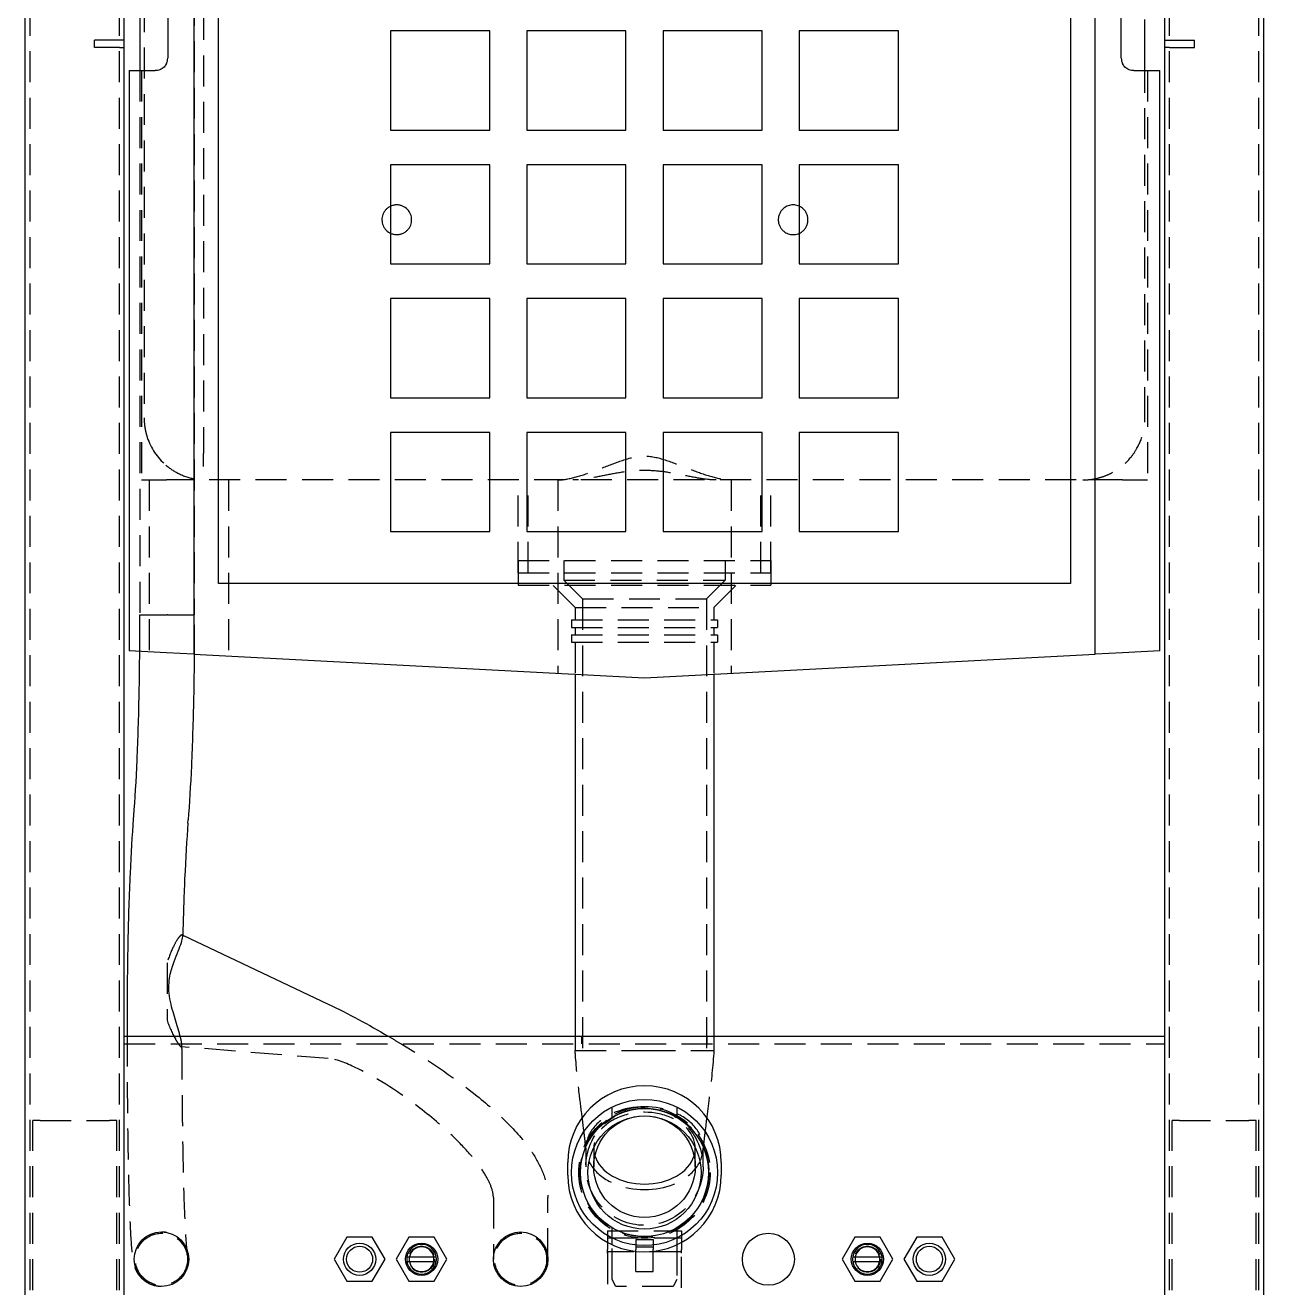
# Model space of a CAD drawing. Header units: millimetres. Extents: x -250 to 250, y -97 to 1135.
# Drawn here: x -250 to 250, y 319 to 828 of the extents above; entities that cross this region are included whole.
import ezdxf

# ---------------------------------------------------------------- set-up
doc = ezdxf.new("R2010")
doc.units = ezdxf.units.MM
doc.linetypes.add('DASHED', pattern=[0.75, 0.5, -0.25])
doc.layers.add('GEB-KONTUR-A', color=5, linetype='CONTINUOUS')
doc.layers.add('GEB-VERDECKT', color=2, linetype='DASHED')

msp = doc.modelspace()

# ---------------------------------------------------------------- linework, layer by layer
at = {"layer": 'GEB-KONTUR-A', "ltscale": 25}
for p, q in [((-250, 55), (-250, 1133)), ((250, 55), (250, 1133)), ((-210, 419.24), (-210, 1105)), ((210, 419.24), (210, 1105)), ((-203.74, 938), (-203.74, 809.68)), ((-182, 896.4), (-182, 574.22)), ((-172, 602.68), (-172, 892.68)), ((172, 892.68), (172, 602.68)), ((182, 574.22), (182, 896.4)), ((-192.5, 890.34), (-192.5, 814.68)), ((192.5, 814.68), (192.5, 890.34)), ((-102.5, 825.68), (-102.5, 785.68)), ((-62.5, 825.68), (-102.5, 825.68)), ((-62.5, 785.68), (-62.5, 825.68)), ((-47.5, 825.68), (-47.5, 785.68)), ((-7.5, 825.68), (-47.5, 825.68)), ((-7.5, 785.68), (-7.5, 825.68)), ((7.5, 825.68), (7.5, 785.68)), ((47.5, 825.68), (7.5, 825.68)), ((47.5, 785.68), (47.5, 825.68)), ((62.5, 825.68), (62.5, 785.68)), ((102.5, 825.68), (62.5, 825.68)), ((102.5, 785.68), (102.5, 825.68)), ((-208, 809.68), (-197.5, 809.68)), ((-208, 809.68), (-208, 575.58)), ((197.5, 809.68), (208, 809.68)), ((208, 575.58), (208, 809.68)), ((-102.5, 785.68), (-62.5, 785.68)), ((-47.5, 785.68), (-7.5, 785.68)), ((7.5, 785.68), (47.5, 785.68)), ((62.5, 785.68), (102.5, 785.68)), ((-102.5, 771.68), (-102.5, 731.68)), ((-62.5, 771.68), (-102.5, 771.68)), ((-62.5, 731.68), (-62.5, 771.68)), ((-47.5, 771.68), (-47.5, 731.68)), ((-7.5, 771.68), (-47.5, 771.68)), ((-7.5, 731.68), (-7.5, 771.68)), ((7.5, 771.68), (7.5, 731.68)), ((47.5, 771.68), (7.5, 771.68)), ((47.5, 731.68), (47.5, 771.68)), ((62.5, 771.68), (62.5, 731.68)), ((102.5, 771.68), (62.5, 771.68)), ((102.5, 731.68), (102.5, 771.68)), ((-102.5, 731.68), (-62.5, 731.68)), ((-47.5, 731.68), (-7.5, 731.68)), ((7.5, 731.68), (47.5, 731.68)), ((62.5, 731.68), (102.5, 731.68)), ((-102.5, 717.68), (-102.5, 677.68)), ((-62.5, 717.68), (-102.5, 717.68)), ((-62.5, 677.68), (-62.5, 717.68)), ((-47.5, 717.68), (-47.5, 677.68)), ((-7.5, 717.68), (-47.5, 717.68)), ((-7.5, 677.68), (-7.5, 717.68)), ((7.5, 717.68), (7.5, 677.68)), ((47.5, 717.68), (7.5, 717.68)), ((47.5, 677.68), (47.5, 717.68)), ((62.5, 717.68), (62.5, 677.68)), ((102.5, 717.68), (62.5, 717.68)), ((102.5, 677.68), (102.5, 717.68)), ((-102.5, 677.68), (-62.5, 677.68)), ((-47.5, 677.68), (-7.5, 677.68)), ((7.5, 677.68), (47.5, 677.68)), ((62.5, 677.68), (102.5, 677.68)), ((-102.5, 663.68), (-102.5, 623.68)), ((-62.5, 663.68), (-102.5, 663.68)), ((-62.5, 623.68), (-62.5, 663.68)), ((-47.5, 663.68), (-47.5, 623.68)), ((-7.5, 663.68), (-47.5, 663.68)), ((-7.5, 623.68), (-7.5, 663.68)), ((7.5, 663.68), (7.5, 623.68)), ((47.5, 663.68), (7.5, 663.68)), ((47.5, 623.68), (47.5, 663.68)), ((62.5, 663.68), (62.5, 623.68)), ((102.5, 663.68), (62.5, 663.68)), ((102.5, 623.68), (102.5, 663.68)), ((-102.5, 623.68), (-62.5, 623.68)), ((-47.5, 623.68), (-7.5, 623.68)), ((7.5, 623.68), (47.5, 623.68)), ((62.5, 623.68), (102.5, 623.68)), ((172, 602.68), (-172, 602.68)), ((-193, 574.79), (-208, 575.58)), ((-182, 574.22), (-193, 574.79)), ((-182, 574.22), (0, 564.68)), ((0, 564.68), (182, 574.22)), ((193, 574.79), (182, 574.22)), ((208, 575.58), (193, 574.79)), ((-28, 566.15), (-28, 420)), ((28, 566.15), (28, 420)), ((-206.25, 507.73), (-206.15, 508.96)), ((-184.33, 506.04), (-184.23, 507.27)), ((-186.39, 460.8), (-127.74, 433)), ((-208.73, 420), (-208.73, 428.93)), ((-210, 420), (210, 420)), ((-210, 415.5), (-210, 419.24)), ((210, 415.5), (210, 419.24)), ((-210, 314.5), (-210, 415.5)), ((210, 314.5), (210, 415.5)), ((-31, 364), (-31, 369)), ((31, 369), (31, 364)), ((-195, 341), (-195.05, 341)), ((-15, 339.6), (-15, 336.87)), ((-13.12, 335.92), (-13.12, 338.58)), ((13.12, 338.58), (13.12, 335.92)), ((15, 339.6), (15, 336.87)), ((-94.9, 331), (-85.1, 331)), ((-85.1, 329), (-94.9, 329)), ((-61, 330), (-61, 330)), ((-39, 330), (-39, 330)), ((85.1, 331), (94.9, 331)), ((94.9, 329), (85.1, 329)), ((-195, 319), (-195.05, 319))]:
    msp.add_line(p, q, dxfattribs=at)
for centre, radius in [((0, 365), 29.5), ((0, 365), 25.85), ((0, 365), 22.85), ((0, 367.35), 20.5), ((-195, 330), 11), ((-115, 330), 6.5), ((-90, 330), 6.5), ((-50, 330), 11), ((50, 330), 10.5), ((90, 330), 6.5), ((115, 330), 6.5), ((-115, 330), 5.25), ((115, 330), 5.25)]:
    msp.add_circle(centre, radius, dxfattribs=at)
for centre, radius, start, end in [((-197.5, 814.68), 5, 334.1581, 0), ((197.5, 814.68), 5, 180, 205.8419), ((0, 369), 31, 0, 180), ((0, 364), 31, 180, 0), ((-90, 330), 6, 9.5941, 170.4059), ((-90, 330), 5, 11.537, 168.463), ((90, 330), 6, 9.5941, 170.4059), ((90, 330), 5, 11.537, 168.463), ((-90, 330), 6, 170.4059, 189.5941), ((-90, 330), 6, 189.5941, 350.4059), ((-90, 330), 5, 191.537, 348.463), ((-90, 330), 6, 350.4059, 9.5941), ((90, 330), 6, 170.4059, 189.5941), ((90, 330), 6, 189.5941, 350.4059), ((90, 330), 5, 191.537, 348.463), ((90, 330), 6, 350.4059, 9.5941)]:
    msp.add_arc(centre, radius, start, end, dxfattribs=at)
msp.add_ellipse((0, 374.82), major_axis=(-20.5, 0), ratio=0.707107, start_param=0.215074, end_param=2.926518, dxfattribs=at)
for points in [[(202, 809.68), (202, 816.56), (202, 823.44), (202, 830.32)], [(-127.74, 433), (-119.44, 429.07), (-111.37, 424.64), (-103.44, 420)], [(-195.05, 319), (-195.54, 319), (-196.03, 319.03), (-196.51, 319.1)]]:
    msp.add_open_spline(points, degree=3, dxfattribs=at)
for points, knots in [([(-193, 812.5), (-193.25, 811.99), (-193.59, 811.52), (-194.42, 810.69), (-194.99, 810.3), (-196.23, 809.8), (-196.89, 809.68), (-197.5, 809.68)], [1.7798991, 1.7798991, 1.7798991, 1.7798991, 1.9413669, 1.9413669, 2.1329708, 2.1329708, 2.3245748, 2.3245748, 2.3245748, 2.3245748]), ([(197.5, 809.68), (196.89, 809.68), (196.23, 809.8), (194.99, 810.3), (194.42, 810.69), (193.59, 811.52), (193.25, 811.99), (193, 812.5)], [0.8034662, 0.8034662, 0.8034662, 0.8034662, 0.9950702, 0.9950702, 1.1866741, 1.1866741, 1.3481419, 1.3481419, 1.3481419, 1.3481419]), ([(-206.15, 508.96), (-205.65, 515.56), (-205.2, 523.23), (-204.47, 539.78), (-204.19, 548.83), (-203.9, 563.76), (-203.82, 569.54), (-203.77, 575.36)], [0, 0, 0, 0, 2.896035, 2.896035, 5.790474, 5.790474, 7.538297, 7.538297, 7.538297, 7.538297]), ([(-181.79, 574.21), (-181.84, 568.23), (-181.93, 562.29), (-182.24, 547.01), (-182.54, 537.77), (-183.28, 521.29), (-183.73, 513.83), (-184.23, 507.27)], [1.185162, 1.185162, 1.185162, 1.185162, 2.982358, 2.982358, 5.946493, 5.946493, 8.756969, 8.756969, 8.756969, 8.756969]), ([(-208.73, 428.93), (-208.73, 438.87), (-208.63, 448.91), (-208.24, 467.99), (-207.94, 477.23), (-207.2, 493.71), (-206.75, 501.17), (-206.25, 507.73)], [0, 0, 0, 0, 2.982358, 2.982358, 5.946493, 5.946493, 8.756969, 8.756969, 8.756969, 8.756969]), ([(-184.33, 506.04), (-184.83, 499.44), (-185.28, 491.77), (-185.96, 476.22), (-186.22, 468.37), (-186.4, 460.27)], [0, 0, 0, 0, 2.896035, 2.896035, 5.438361, 5.438361, 5.438361, 5.438361]), ([(-190.06, 428.93), (-190.81, 431.45), (-191.6, 434.34), (-192.04, 438.71), (-192.07, 440.11), (-191.76, 444.1), (-191.17, 446.26), (-189.72, 450.89), (-188.45, 453.81), (-187.1, 457.38), (-186.79, 458.33), (-186.48, 459.54), (-186.41, 459.95), (-186.4, 460.27)], [0, 0, 0, 0, 0.81961, 0.81961, 1.210801, 1.210801, 1.912013, 1.912013, 3.202225, 3.202225, 3.831431, 3.831431, 4.240809, 4.240809, 4.240809, 4.240809]), ([(-187.45, 420), (-187.58, 420.52), (-187.73, 421.05), (-188.51, 423.85), (-189.31, 426.44), (-190.06, 428.93)], [2.4092, 2.4092, 2.4092, 2.4092, 2.611005, 2.611005, 3.471102, 3.471102, 3.471102, 3.471102]), ([(-24.42, 381.54), (-24.62, 383.2), (-24.84, 384.94), (-25.08, 386.86), (-25.1, 387.01), (-25.12, 387.16)], [0.9913559, 0.9913559, 0.9913559, 0.9913559, 1.5566755, 1.5566755, 1.6054309, 1.6054309, 1.6054309, 1.6054309]), ([(25.12, 387.16), (25.01, 386.3), (24.9, 385.44), (24.67, 383.56), (24.54, 382.54), (24.42, 381.54)], [2.7403867, 2.7403867, 2.7403867, 2.7403867, 3.0156802, 3.0156802, 3.3551712, 3.3551712, 3.3551712, 3.3551712])]:
    msp.add_open_spline(points, degree=3, knots=knots, dxfattribs=at)
for points, weights in [([(-95.92, 331), (-95.36, 331), (-94.9, 331)], [1, 1.0043023717, 1]), ([(-94.9, 329), (-95.36, 329), (-95.92, 329)], [1, 1.00430237171, 1]), ([(-85.1, 331), (-84.64, 331), (-84.08, 331)], [1, 1.00430237171, 1]), ([(-84.08, 329), (-84.64, 329), (-85.1, 329)], [1, 1.00430237171, 1]), ([(84.08, 331), (84.64, 331), (85.1, 331)], [1, 1.0043023717, 1]), ([(85.1, 329), (84.64, 329), (84.08, 329)], [1, 1.00430237171, 1]), ([(94.9, 331), (95.36, 331), (95.92, 331)], [1, 1.00430237171, 1]), ([(95.92, 329), (95.36, 329), (94.9, 329)], [1, 1.00430237171, 1])]:
    msp.add_rational_spline(points, weights, degree=2, dxfattribs=at)
at = {"layer": 'GEB-VERDECKT', "ltscale": 25}
for p, q in [((-248, 55), (-248, 1133)), ((-212, 55), (-212, 1133)), ((212, 55), (212, 1133)), ((248, 55), (248, 1133)), ((-181.74, 896.55), (-181.74, 590)), ((-202, 837.75), (-202, 669.5)), ((-178, 834.59), (-178, 655.14)), ((-222, 819), (-222, 822)), ((-212, 822), (-222, 822)), ((-210, 822), (-212, 822)), ((210, 822), (212, 822)), ((212, 822), (222, 822)), ((222, 819), (222, 822)), ((-212, 819), (-222, 819)), ((-212, 819), (-210, 819)), ((212, 819), (210, 819)), ((212, 819), (222, 819)), ((-203.74, 809.68), (-203.74, 590)), ((-203, 809.68), (-203, 644.5)), ((203, 809.68), (203, 644.5)), ((-178, 649.96), (-178, 655.14)), ((-203, 644.5), (-193, 644.5)), ((-200, 644.5), (-200, 575.16)), ((193, 644.5), (-193, 644.5)), ((-168, 644.5), (-168, 573.48)), ((-51, 607), (-51, 644.5)), ((-47, 607), (-47, 644.5)), ((-35, 644.5), (-35, 566.51)), ((35, 644.5), (35, 566.51)), ((47, 607), (47, 644.5)), ((51, 607), (51, 644.5)), ((193, 644.5), (203, 644.5)), ((-51, 612), (-51, 602)), ((-51, 612), (51, 612)), ((-32.5, 612), (-32.5, 604)), ((32.5, 612), (32.5, 604)), ((51, 612), (51, 602)), ((-51, 607), (51, 607)), ((-51, 602), (51, 602)), ((-28, 593), (-37, 602)), ((-25, 596.5), (-32.5, 604)), ((-32.5, 604), (32.5, 604)), ((25, 596.5), (32.5, 604)), ((28, 593), (37, 602)), ((-25, 596.5), (-25, 414.22)), ((-25, 596.5), (25, 596.5)), ((25, 596.5), (25, 414.22)), ((-28, 593), (-28, 588)), ((-28, 593), (28, 593)), ((28, 593), (28, 588)), ((-203.74, 590), (-192.74, 590)), ((-203.73, 586.07), (-203.73, 590)), ((-192.39, 590), (-181.74, 590)), ((-181.75, 586.07), (-181.75, 590)), ((-29.5, 588), (-29.5, 585)), ((-29.5, 588), (29.5, 588)), ((29.5, 588), (29.5, 585)), ((-29.5, 585), (29.5, 585)), ((-29.5, 582), (-29.5, 579)), ((-29.5, 582), (29.5, 582)), ((-28, 585), (-28, 582)), ((28, 585), (28, 582)), ((29.5, 582), (29.5, 579)), ((-29.5, 579), (29.5, 579)), ((-28, 579), (-28, 566.15)), ((28, 579), (28, 566.15)), ((-186.61, 460.9), (-186.39, 460.8)), ((-208.73, 415), (-208.73, 420)), ((-28, 420), (-28, 414.22)), ((-25.24, 417), (-25.24, 420)), ((25.24, 417), (25.24, 420)), ((28, 420), (28, 414.22)), ((-210, 417), (210, 417)), ((-127.74, 411), (-187.02, 415.74)), ((-186.75, 415), (-186.75, 416.34)), ((-28, 414.22), (0, 414.22)), ((0, 414.22), (28, 414.22)), ((-13.12, 387.44), (-13.12, 391.42)), ((13.12, 391.42), (13.12, 387.44)), ((-247, 55), (-247, 386)), ((-244, 386), (-247, 386)), ((-244, 386), (-216, 386)), ((-213, 386), (-216, 386)), ((-213, 55), (-213, 386)), ((213, 55), (213, 386)), ((216, 386), (213, 386)), ((216, 386), (244, 386)), ((247, 386), (244, 386)), ((247, 55), (247, 386)), ((-23.65, 374.82), (-23.65, 367.35)), ((-20.5, 374.82), (-20.5, 367.35)), ((20.5, 367.35), (20.5, 374.82)), ((23.65, 367.35), (23.65, 374.82)), ((-61, 354.9), (-61, 330)), ((-39, 330), (-39, 354.9)), ((-15, 341.45), (15, 341.45)), ((-15, 341.45), (-15, 339.6)), ((-13.12, 338.58), (-13.12, 342.56)), ((13.12, 342.56), (13.12, 338.58)), ((15, 341.45), (15, 339.6)), ((-120.12, 338.87), (-125.24, 330)), ((-109.88, 338.87), (-120.12, 338.87)), ((-104.76, 330), (-109.88, 338.87)), ((-95.12, 338.87), (-100.24, 330)), ((-84.88, 338.87), (-95.12, 338.87)), ((-79.76, 330), (-84.88, 338.87)), ((-15, 338.58), (15, 338.58)), ((-15, 336.87), (-15, 333.97)), ((-3.5, 337.94), (-3.5, 333.97)), ((-3.5, 337.94), (3.5, 337.94)), ((3.5, 337.94), (3.5, 333.97)), ((15, 336.87), (15, 333.97)), ((84.88, 338.87), (79.76, 330)), ((95.12, 338.87), (84.88, 338.87)), ((100.24, 330), (95.12, 338.87)), ((109.88, 338.87), (104.76, 330)), ((120.12, 338.87), (109.88, 338.87)), ((125.24, 330), (120.12, 338.87)), ((-15, 332.5), (-15, 333.97)), ((-15, 332.5), (-15, 318.5)), ((14.5, 333), (-14.5, 333)), ((-13.12, 321.8), (-13.12, 335.92)), ((-3.5, 335.07), (3.5, 335.07)), ((-3.5, 329.67), (-3.5, 333.97)), ((3.5, 329.67), (3.5, 333.97)), ((13.12, 335.92), (13.12, 321.8)), ((15, 332.5), (15, 333.97)), ((15, 318.5), (15, 332.5)), ((-125.24, 330), (-120.12, 321.13)), ((-109.88, 321.13), (-104.76, 330)), ((-100.24, 330), (-95.12, 321.13)), ((-84.88, 321.13), (-79.76, 330)), ((-3.5, 325), (-3.5, 329.67)), ((3.5, 325), (3.5, 329.67)), ((79.76, 330), (84.88, 321.13)), ((95.12, 321.13), (100.24, 330)), ((104.76, 330), (109.88, 321.13)), ((120.12, 321.13), (125.24, 330)), ((-120.12, 321.13), (-109.88, 321.13)), ((-95.12, 321.13), (-84.88, 321.13)), ((-11.51, 319), (-13.12, 321.8)), ((-3.5, 325), (3.5, 325)), ((13.12, 321.8), (11.51, 319)), ((84.88, 321.13), (95.12, 321.13)), ((109.88, 321.13), (120.12, 321.13)), ((11.51, 319), (-11.51, 319))]:
    msp.add_line(p, q, dxfattribs=at)
for centre, radius in [((0, 365), 26.5), ((0, 365), 26), ((0, 367.35), 23.65), ((-195, 330), 10.5), ((-50, 330), 10.5), ((-90, 330), 5.25), ((90, 330), 5.25)]:
    msp.add_circle(centre, radius, dxfattribs=at)
for centre, radius, start, end in [((-100, 749.5), 6, 55.4621, 147.6), ((-100, 749.5), 6, 327.6, 55.4621), ((60, 749.5), 6, 129.4755, 230.5245), ((60, 749.5), 6, 50.5245, 129.4755), ((60, 749.5), 6, 309.4755, 50.5245), ((-100, 749.5), 6, 147.6, 235.4621), ((-100, 749.5), 6, 235.4621, 327.6), ((60, 749.5), 6, 230.5245, 309.4755), ((-177, 669.5), 25, 198.1949, 229.4584), ((177, 669.5), 25, 270, 270.2199), ((-14.5, 332.5), 0.5, 90, 180), ((14.5, 332.5), 0.5, 0, 90), ((-90, 330), 5, 168.463, 191.537), ((-90, 330), 5, 348.463, 11.537), ((90, 330), 5, 168.463, 191.537), ((90, 330), 5, 348.463, 11.537)]:
    msp.add_arc(centre, radius, start, end, dxfattribs=at)
for major_axis, start_param, end_param in [((-23.65, 0), 4.712389, 7.853982), ((20.5, 0), 6.068111, 9.639852), ((23.65, 0), 4.712389, 7.853982)]:
    msp.add_ellipse((0, 374.82), major_axis=major_axis, ratio=0.707107, start_param=start_param, end_param=end_param, dxfattribs=at)
for points, knots in [([(202, 669.5), (202, 696.67), (202, 723.83), (202, 770.56), (202, 790.12), (202, 809.68)], [2.5, 2.5, 2.5, 2.5, 10.65, 10.65, 16.518, 16.518, 16.518, 16.518]), ([(-202, 669.5), (-202, 668.52), (-201.94, 667.54), (-201.76, 666.01), (-201.68, 665.46), (-201.45, 664.26), (-201.3, 663.6), (-201.01, 662.53), (-200.89, 662.11), (-200.75, 661.69)], [-0.6416611, -0.6416611, -0.6416611, -0.6416611, -0.4002069, -0.4002069, -0.2673072, -0.2673072, -0.1046494, -0.1046494, 0, 0, 0, 0]), ([(177.1, 644.5), (178.6, 644.51), (180.11, 644.65), (182.87, 645.16), (184.15, 645.51), (186.6, 646.38), (187.76, 646.9), (191.83, 649.09), (194.31, 651.22), (196.22, 653.51), (197.22, 654.72), (198.08, 655.98), (199.99, 659.38), (200.81, 661.55), (201.78, 665.66), (202, 667.58), (202, 669.5)], [0, 0, 0, 0, 0.180073, 0.180073, 0.342686, 0.342686, 0.5053, 0.5053, 0.956325, 0.956325, 0.956325, 1.193714, 1.193714, 1.573536, 1.573536, 1.898596, 1.898596, 1.898596, 1.898596]), ([(-35.1, 644.5), (-34.44, 644.5), (-33.78, 644.54), (-30.78, 644.84), (-28.28, 645.46), (-23.03, 647.09), (-20.28, 648.12), (-14.68, 650.29), (-11.83, 651.44), (-6.04, 653.36), (-3.09, 654.11), (3.09, 654.11), (6.04, 653.36), (11.83, 651.44), (14.68, 650.29), (20.28, 648.12), (23.03, 647.09), (28.28, 645.46), (30.78, 644.84), (33.78, 644.54), (34.44, 644.5), (35.1, 644.5)], [3.620906, 3.620906, 3.620906, 3.620906, 3.877114, 3.877114, 4.805013, 4.805013, 5.732911, 5.732911, 6.66081, 6.66081, 7.588709, 7.588709, 8.516608, 8.516608, 9.444506, 9.444506, 10.372405, 10.372405, 11.300304, 11.300304, 11.556512, 11.556512, 11.556512, 11.556512]), ([(-193.25, 650.5), (-191.68, 649.16), (-189.93, 648.01), (-185.94, 646.03), (-183.68, 645.32), (-179.9, 644.61), (-178.33, 644.5), (-177, 644.5)], [-3.291576, -3.291576, -3.291576, -3.291576, -2.795284, -2.795284, -2.195804, -2.195804, -1.699431, -1.699431, -1.699431, -1.699431]), ([(28.98, 644.5), (28.95, 644.5), (28.91, 644.5), (26.89, 644.51), (24.73, 644.76), (20.17, 645.5), (17.76, 645.99), (12.8, 646.97), (10.24, 647.45), (5.1, 648.13), (2.52, 648.32), (-2.52, 648.32), (-5.1, 648.13), (-10.24, 647.45), (-12.8, 646.97), (-17.76, 645.99), (-20.17, 645.5), (-24.73, 644.76), (-26.89, 644.51), (-28.91, 644.5), (-28.95, 644.5), (-28.98, 644.5)], [3.718172, 3.718172, 3.718172, 3.718172, 3.731375, 3.731375, 4.486883, 4.486883, 5.24239, 5.24239, 5.997898, 5.997898, 6.753405, 6.753405, 7.508913, 7.508913, 8.26442, 8.26442, 9.019928, 9.019928, 9.775435, 9.775435, 9.788639, 9.788639, 9.788639, 9.788639]), ([(-186.4, 460.44), (-186.42, 460.7), (-186.5, 460.86), (-186.78, 460.96), (-186.97, 460.88), (-187.51, 460.47), (-187.86, 460.06), (-188.75, 458.84), (-189.36, 457.82), (-190.97, 454.58), (-191.93, 452.19), (-192.74, 449.61)], [4.317151, 4.317151, 4.317151, 4.317151, 4.705932, 4.705932, 5.114306, 5.114306, 5.656148, 5.656148, 6.448334, 6.448334, 7.61154, 7.61154, 7.61154, 7.61154]), ([(-186.4, 460.27), (-186.4, 460.32), (-186.4, 460.37), (-186.4, 460.42), (-186.4, 460.43), (-186.4, 460.44)], [4.24080912, 4.24080912, 4.24080912, 4.24080912, 4.3043289, 4.3043289, 4.31715115, 4.31715115, 4.31715115, 4.31715115]), ([(-192.74, 426.44), (-191.81, 423.73), (-190.54, 420.97), (-188.93, 418.06), (-188.44, 417.26), (-187.73, 416.29), (-187.47, 416), (-187.09, 415.72), (-186.96, 415.7), (-186.8, 415.86), (-186.76, 415.99), (-186.75, 416.17)], [0, 0, 0, 0, 0.870851, 0.870851, 1.22653, 1.22653, 1.454497, 1.454497, 1.643298, 1.643298, 1.79181, 1.79181, 1.79181, 1.79181]), ([(-186.75, 416.17), (-186.75, 416.23), (-186.74, 416.3), (-186.75, 416.76), (-186.83, 417.3), (-187.08, 418.53), (-187.25, 419.25), (-187.45, 420)], [1.79181, 1.79181, 1.79181, 1.79181, 1.8407054, 1.8407054, 2.1161901, 2.1161901, 2.4091998, 2.4091998, 2.4091998, 2.4091998]), ([(-103.44, 420), (-102.19, 419.27), (-100.94, 418.53), (-88.49, 411.12), (-77.61, 403.9), (-62.97, 392.17), (-58.47, 388.22), (-50.84, 380.37), (-47.56, 376.51), (-43.24, 369.79), (-41.81, 367.07), (-39.67, 361.24), (-39, 358.04), (-39, 354.9)], [2.756238, 2.756238, 2.756238, 2.756238, 3.190073, 3.190073, 7.104913, 7.104913, 8.945816, 8.945816, 10.541481, 10.541481, 11.542986, 11.542986, 12.606543, 12.606543, 12.606543, 12.606543]), ([(-196.51, 319.1), (-197.26, 319.2), (-197.99, 319.37), (-199.82, 320.01), (-200.89, 320.59), (-202.71, 321.99), (-203.48, 322.82), (-204.59, 324.35), (-204.98, 325.06), (-205.5, 326.21), (-205.67, 326.68), (-205.98, 327.68), (-206.1, 328.15), (-206.42, 329.67), (-206.55, 330.6), (-207.02, 334.67), (-207.3, 338.8), (-207.8, 349.64), (-208.02, 356.37), (-208.37, 371.05), (-208.5, 379.03), (-208.68, 396.21), (-208.73, 405.67), (-208.73, 415)], [0.150249, 0.150249, 0.150249, 0.150249, 0.380245, 0.380245, 0.751785, 0.751785, 1.117004, 1.117004, 1.439006, 1.439006, 1.732777, 1.732777, 2.15773, 2.15773, 3.189271, 3.189271, 6.045251, 6.045251, 8.875217, 8.875217, 11.518279, 11.518279, 14.31842, 14.31842, 14.31842, 14.31842]), ([(-186.75, 415), (-186.75, 406.26), (-186.7, 397.42), (-186.53, 380.86), (-186.41, 372.94), (-186.09, 358.88), (-185.9, 352.57), (-185.46, 342.34), (-185.22, 338.26), (-184.88, 334.52), (-184.76, 333.62), (-184.7, 333.24), (-184.69, 333.2), (-184.69, 333.2), (-184.69, 333.22), (-184.73, 333.37), (-184.78, 333.64), (-185.12, 334.52), (-185.27, 334.86), (-185.72, 335.73), (-186.06, 336.28), (-186.9, 337.36), (-187.4, 337.89), (-188.66, 338.98), (-189.46, 339.51), (-191.33, 340.41), (-192.44, 340.74), (-194.05, 340.97), (-194.55, 341), (-195.05, 341)], [0, 0, 0, 0, 2.621176, 2.621176, 5.220005, 5.220005, 7.815499, 7.815499, 10.397933, 10.397933, 11.623001, 11.623001, 11.883776, 11.883776, 12.060857, 12.060857, 12.53399, 12.53399, 12.746973, 12.746973, 12.99908, 12.99908, 13.240446, 13.240446, 13.540732, 13.540732, 13.890275, 13.890275, 14.044827, 14.044827, 14.044827, 14.044827]), ([(-25.12, 387.16), (-25.52, 390.32), (-25.95, 393.62), (-26.95, 401.98), (-27.51, 407.11), (-27.92, 412.89), (-27.96, 413.55), (-28, 414.22)], [1.605431, 1.605431, 1.605431, 1.605431, 2.609748, 2.609748, 4.147998, 4.147998, 4.347564, 4.347564, 4.347564, 4.347564]), ([(28, 414.22), (27.63, 408.1), (26.96, 401.97), (25.86, 392.97), (25.48, 390.01), (25.12, 387.16)], [0, 0, 0, 0, 1.837366, 1.837366, 2.740387, 2.740387, 2.740387, 2.740387]), ([(-61, 354.9), (-61, 356.01), (-61.28, 357.6), (-62.56, 360.94), (-63.4, 362.61), (-65.57, 366.16), (-66.95, 368.09), (-70.71, 372.8), (-73.28, 375.59), (-80.53, 382.76), (-85.52, 387.02), (-98.56, 397.02), (-106.92, 402.62), (-119.63, 408.79), (-123.58, 410.67), (-127.74, 411)], [0, 0, 0, 0, 0.879158, 0.879158, 1.579986, 1.579986, 2.358189, 2.358189, 3.528619, 3.528619, 5.496489, 5.496489, 8.480488, 8.480488, 9.734798, 9.734798, 9.734798, 9.734798]), ([(-23.61, 373.83), (-23.74, 375.43), (-23.94, 377.35), (-24.25, 380.11), (-24.34, 380.82), (-24.42, 381.54)], [0, 0, 0, 0, 0.7432046, 0.7432046, 0.9913559, 0.9913559, 0.9913559, 0.9913559]), ([(24.42, 381.54), (24.32, 380.64), (24.21, 379.76), (23.91, 377.04), (23.73, 375.31), (23.61, 373.83)], [3.3551712, 3.3551712, 3.3551712, 3.3551712, 3.6637169, 3.6637169, 4.346983, 4.346983, 4.346983, 4.346983])]:
    msp.add_open_spline(points, degree=3, knots=knots, dxfattribs=at)
for points in [[(-203.77, 575.36), (-203.75, 578.92), (-203.73, 582.5), (-203.73, 586.07)], [(-192.39, 590), (-192.51, 590), (-192.62, 590), (-192.74, 590)], [(-181.75, 586.07), (-181.75, 582.12), (-181.76, 578.15), (-181.79, 574.21)], [(-192.74, 449.61), (-192.74, 442.79), (-192.74, 435.87), (-192.74, 428.93)], [(-192.74, 428.93), (-192.74, 428.1), (-192.74, 427.27), (-192.74, 426.44)]]:
    msp.add_open_spline(points, degree=3, dxfattribs=at)

doc.saveas('drawing.dxf')
